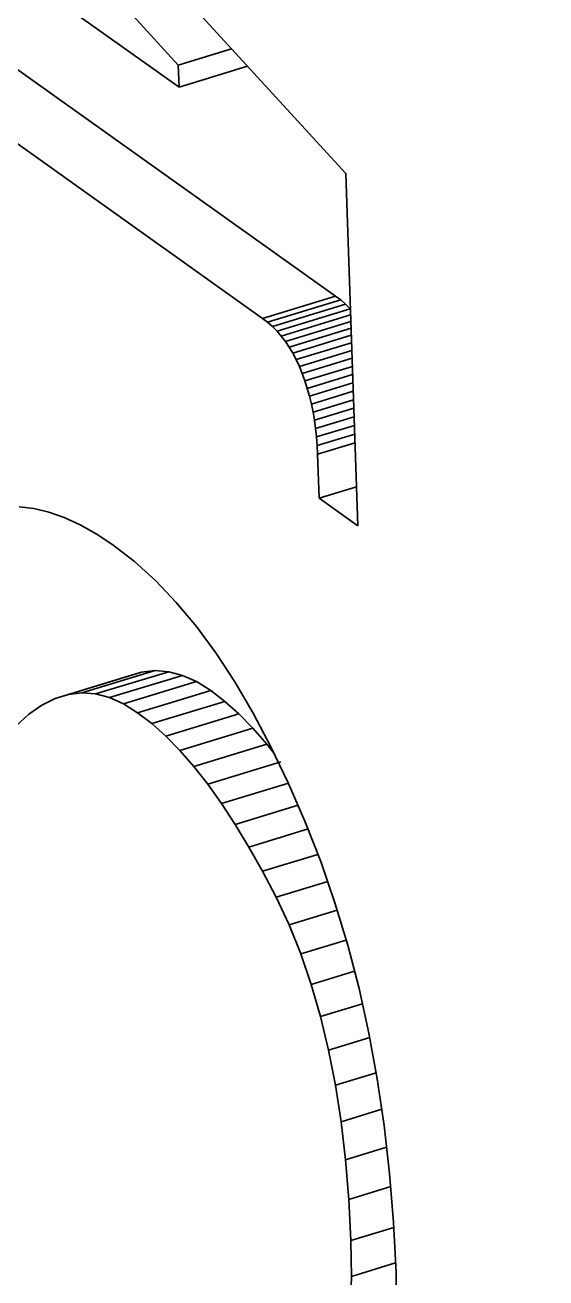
# Model space of a CAD drawing. Header units: millimetres. Extents: x 1333 to 129696, y -57210 to 105899.
# Drawn here: x 57136.266 to 57136.646, y 101247.802 to 101248.715 of the extents above; entities that cross this region are included whole.
import ezdxf

# ---------------------------------------------------------------- set-up
doc = ezdxf.new("R2010")
doc.units = ezdxf.units.MM
doc.header["$LTSCALE"] = 0.5

msp = doc.modelspace()

# ---------------------------------------------------------------- linework, layer by layer
at = {"color": 7, "lineweight": 35, "ltscale": 0.102583}
msp.add_line((57136.3781, 101248.68561), (57135.687, 101249.4437), dxfattribs=at)
at = {"color": 7, "lineweight": 35, "ltscale": 0.094547}
msp.add_line((57135.8615, 101249.3038), (57136.50011, 101248.6066), dxfattribs=at)
at = {"color": 7, "lineweight": 35, "ltscale": 0.075614}
msp.add_line((57135.76268, 101249.10812), (57136.37865, 101248.66957), dxfattribs=at)
at = {"color": 7, "lineweight": 35, "ltscale": 0.082538}
msp.add_line((57136.49272, 101248.51734), (57135.82036, 101248.99606), dxfattribs=at)
at = {"color": 7, "lineweight": 35, "ltscale": 0.082543}
msp.add_line((57136.4395, 101248.50109), (57135.76708, 101248.97981), dxfattribs=at)
at = {"color": 7, "lineweight": 35, "ltscale": 0.004052}
msp.add_line((57136.3781, 101248.68561), (57136.41686, 101248.69744), dxfattribs=at)
at = {"color": 7, "lineweight": 35, "ltscale": 0.001605}
msp.add_line((57136.37865, 101248.66957), (57136.3781, 101248.68561), dxfattribs=at)
at = {"color": 7, "lineweight": 35, "ltscale": 0.005213}
msp.add_line((57136.37865, 101248.66957), (57136.42851, 101248.68477), dxfattribs=at)
at = {"color": 7, "lineweight": 35, "ltscale": 0.025679}
msp.add_line((57136.50011, 101248.6066), (57136.5089, 101248.34996), dxfattribs=at)
at = {"color": 7, "lineweight": 35, "ltscale": 0.005565}
for p, q in [((57136.4395, 101248.50109), (57136.49272, 101248.51734)), ((57136.44316, 101248.49827), (57136.49639, 101248.51452)), ((57136.45, 101248.49184), (57136.50322, 101248.50809)), ((57136.29808, 101248.22719), (57136.35131, 101248.24344)), ((57136.34844, 101248.21384), (57136.40166, 101248.23009)), ((57136.35875, 101248.20587), (57136.41197, 101248.22212)), ((57136.36901, 101248.19668), (57136.42223, 101248.21294)), ((57136.38939, 101248.17466), (57136.44261, 101248.19091)), ((57136.39952, 101248.16182), (57136.45275, 101248.17807))]:
    msp.add_line(p, q, dxfattribs=at)
at = {"color": 7, "lineweight": 35, "ltscale": 0.005571}
for p, q in [((57136.44664, 101248.49519), (57136.49993, 101248.51144)), ((57136.31786, 101248.22748), (57136.37114, 101248.24374)), ((57136.32793, 101248.22481), (57136.38121, 101248.24106)), ((57136.33812, 101248.22026), (57136.39141, 101248.23651)), ((57136.3792, 101248.18628), (57136.43248, 101248.20253))]:
    msp.add_line(p, q, dxfattribs=at)
at = {"color": 7, "lineweight": 35, "ltscale": 0.000462382}
for p, q in [((57136.49639, 101248.51452), (57136.49272, 101248.51734)), ((57136.44316, 101248.49827), (57136.4395, 101248.50109))]:
    msp.add_line(p, q, dxfattribs=at)
at = {"color": 7, "lineweight": 35, "ltscale": 0.000468885}
msp.add_line((57136.49993, 101248.51144), (57136.49639, 101248.51452), dxfattribs=at)
at = {"color": 7, "lineweight": 35, "ltscale": 0.000469902}
msp.add_line((57136.50322, 101248.50809), (57136.49993, 101248.51144), dxfattribs=at)
at = {"color": 7, "lineweight": 35, "ltscale": 0.005277}
msp.add_line((57136.45311, 101248.48824), (57136.50359, 101248.50365), dxfattribs=at)
at = {"color": 7, "lineweight": 35, "ltscale": 0.000464294}
msp.add_line((57136.44664, 101248.49519), (57136.44316, 101248.49827), dxfattribs=at)
at = {"color": 7, "lineweight": 35, "ltscale": 0.000474203}
msp.add_line((57136.45, 101248.49184), (57136.44664, 101248.49519), dxfattribs=at)
at = {"color": 7, "lineweight": 35, "ltscale": 0.004984}
msp.add_line((57136.4561, 101248.48435), (57136.50377, 101248.49889), dxfattribs=at)
at = {"color": 7, "lineweight": 35, "ltscale": 0.004709}
msp.add_line((57136.45891, 101248.48021), (57136.50395, 101248.49395), dxfattribs=at)
at = {"color": 7, "lineweight": 35, "ltscale": 0.000475996}
msp.add_line((57136.45311, 101248.48824), (57136.45, 101248.49184), dxfattribs=at)
at = {"color": 7, "lineweight": 35, "ltscale": 0.000490757}
msp.add_line((57136.4561, 101248.48435), (57136.45311, 101248.48824), dxfattribs=at)
at = {"color": 7, "lineweight": 35, "ltscale": 0.000500452}
msp.add_line((57136.45891, 101248.48021), (57136.4561, 101248.48435), dxfattribs=at)
at = {"color": 7, "lineweight": 35, "ltscale": 0.004454}
msp.add_line((57136.46153, 101248.47579), (57136.50414, 101248.48878), dxfattribs=at)
at = {"color": 7, "lineweight": 35, "ltscale": 0.000513825}
msp.add_line((57136.46153, 101248.47579), (57136.45891, 101248.48021), dxfattribs=at)
at = {"color": 7, "lineweight": 35, "ltscale": 0.000527571}
msp.add_line((57136.46398, 101248.47111), (57136.46153, 101248.47579), dxfattribs=at)
at = {"color": 7, "lineweight": 35, "ltscale": 0.004218}
for p, q in [((57136.46398, 101248.47111), (57136.50432, 101248.48341)), ((57136.4395, 101248.0983), (57136.47985, 101248.11063))]:
    msp.add_line(p, q, dxfattribs=at)
at = {"color": 7, "lineweight": 35, "ltscale": 0.003995}
msp.add_line((57136.4663, 101248.46617), (57136.5045, 101248.47783), dxfattribs=at)
at = {"color": 7, "lineweight": 35, "ltscale": 0.000546086}
msp.add_line((57136.4663, 101248.46617), (57136.46398, 101248.47111), dxfattribs=at)
at = {"color": 7, "lineweight": 35, "ltscale": 0.000562307}
msp.add_line((57136.46837, 101248.46094), (57136.4663, 101248.46617), dxfattribs=at)
at = {"color": 7, "lineweight": 35, "ltscale": 0.003797}
msp.add_line((57136.46837, 101248.46094), (57136.50469, 101248.47203), dxfattribs=at)
at = {"color": 7, "lineweight": 35, "ltscale": 0.003618}
msp.add_line((57136.47032, 101248.45555), (57136.50493, 101248.4661), dxfattribs=at)
at = {"color": 7, "lineweight": 35, "ltscale": 0.00057367}
msp.add_line((57136.47032, 101248.45555), (57136.46837, 101248.46094), dxfattribs=at)
at = {"color": 7, "lineweight": 35, "ltscale": 0.003458}
msp.add_line((57136.47203, 101248.45004), (57136.50511, 101248.46013), dxfattribs=at)
at = {"color": 7, "lineweight": 35, "ltscale": 0.000576744}
msp.add_line((57136.47203, 101248.45004), (57136.47032, 101248.45555), dxfattribs=at)
at = {"color": 7, "lineweight": 35, "ltscale": 0.000584251}
msp.add_line((57136.47362, 101248.44442), (57136.47203, 101248.45004), dxfattribs=at)
at = {"color": 7, "lineweight": 35, "ltscale": 0.003312}
msp.add_line((57136.47362, 101248.44442), (57136.5053, 101248.45409), dxfattribs=at)
at = {"color": 7, "lineweight": 35, "ltscale": 0.003191}
for p, q in [((57136.47502, 101248.4387), (57136.50554, 101248.448)), ((57136.50231, 101247.85929), (57136.53282, 101247.8686))]:
    msp.add_line(p, q, dxfattribs=at)
at = {"color": 7, "lineweight": 35, "ltscale": 0.000589173}
msp.add_line((57136.47502, 101248.4387), (57136.47362, 101248.44442), dxfattribs=at)
at = {"color": 7, "lineweight": 35, "ltscale": 0.000595531}
msp.add_line((57136.47624, 101248.43287), (57136.47502, 101248.4387), dxfattribs=at)
at = {"color": 7, "lineweight": 35, "ltscale": 0.003082}
msp.add_line((57136.47624, 101248.43287), (57136.50572, 101248.44187), dxfattribs=at)
at = {"color": 7, "lineweight": 35, "ltscale": 0.000602568}
msp.add_line((57136.47728, 101248.42693), (57136.47624, 101248.43287), dxfattribs=at)
at = {"color": 7, "lineweight": 35, "ltscale": 0.002999}
msp.add_line((57136.47728, 101248.42693), (57136.50597, 101248.43568), dxfattribs=at)
at = {"color": 7, "lineweight": 35, "ltscale": 0.002935}
msp.add_line((57136.47808, 101248.42089), (57136.50615, 101248.42945), dxfattribs=at)
at = {"color": 7, "lineweight": 35, "ltscale": 0.000609435}
msp.add_line((57136.47808, 101248.42089), (57136.47728, 101248.42693), dxfattribs=at)
at = {"color": 7, "lineweight": 35, "ltscale": 0.000617825}
msp.add_line((57136.47875, 101248.41475), (57136.47808, 101248.42089), dxfattribs=at)
at = {"color": 7, "lineweight": 35, "ltscale": 0.00289}
msp.add_line((57136.47875, 101248.41475), (57136.5064, 101248.42317), dxfattribs=at)
at = {"color": 7, "lineweight": 35, "ltscale": 0.000628274}
msp.add_line((57136.47923, 101248.40848), (57136.47875, 101248.41475), dxfattribs=at)
at = {"color": 7, "lineweight": 35, "ltscale": 0.002859}
msp.add_line((57136.47923, 101248.40848), (57136.50658, 101248.41682), dxfattribs=at)
at = {"color": 7, "lineweight": 35, "ltscale": 0.000637344}
msp.add_line((57136.4796, 101248.40212), (57136.47923, 101248.40848), dxfattribs=at)
at = {"color": 7, "lineweight": 35, "ltscale": 0.002846}
for p, q in [((57136.4796, 101248.40212), (57136.50682, 101248.41043)), ((57136.4807, 101248.37005), (57136.50792, 101248.37836))]:
    msp.add_line(p, q, dxfattribs=at)
at = {"color": 7, "lineweight": 35, "ltscale": 0.003209}
msp.add_line((57136.4807, 101248.37005), (57136.4796, 101248.40212), dxfattribs=at)
at = {"color": 7, "lineweight": 35, "ltscale": 0.003462}
msp.add_line((57136.5089, 101248.34996), (57136.4807, 101248.37005), dxfattribs=at)
at = {"color": 7, "lineweight": 35, "ltscale": 0.001081}
msp.add_line((57136.26207, 101248.36372), (57136.27281, 101248.36256), dxfattribs=at)
at = {"color": 7, "lineweight": 35, "ltscale": 0.001122}
msp.add_line((57136.27281, 101248.36256), (57136.28374, 101248.36001), dxfattribs=at)
at = {"color": 7, "lineweight": 35, "ltscale": 0.001195}
msp.add_line((57136.28374, 101248.36001), (57136.29503, 101248.3561), dxfattribs=at)
at = {"color": 7, "lineweight": 35, "ltscale": 0.001268}
msp.add_line((57136.29503, 101248.3561), (57136.30657, 101248.35083), dxfattribs=at)
at = {"color": 7, "lineweight": 35, "ltscale": 0.001353}
msp.add_line((57136.30657, 101248.35083), (57136.31835, 101248.34418), dxfattribs=at)
at = {"color": 7, "lineweight": 35, "ltscale": 0.00145}
msp.add_line((57136.31835, 101248.34418), (57136.33043, 101248.33617), dxfattribs=at)
at = {"color": 7, "lineweight": 35, "ltscale": 0.002001}
msp.add_line((57136.33043, 101248.33617), (57136.34624, 101248.3239), dxfattribs=at)
at = {"color": 7, "lineweight": 35, "ltscale": 0.00208}
msp.add_line((57136.34624, 101248.3239), (57136.36162, 101248.3099), dxfattribs=at)
at = {"color": 7, "lineweight": 35, "ltscale": 0.002177}
msp.add_line((57136.36162, 101248.3099), (57136.37663, 101248.29414), dxfattribs=at)
at = {"color": 7, "lineweight": 35, "ltscale": 0.00228}
msp.add_line((57136.37663, 101248.29414), (57136.39122, 101248.27663), dxfattribs=at)
at = {"color": 7, "lineweight": 35, "ltscale": 0.00239}
msp.add_line((57136.39122, 101248.27663), (57136.40538, 101248.25738), dxfattribs=at)
at = {"color": 7, "lineweight": 35, "ltscale": 0.002514}
msp.add_line((57136.40538, 101248.25738), (57136.41918, 101248.23636), dxfattribs=at)
at = {"color": 7, "lineweight": 35, "ltscale": 0.00557}
for p, q in [((57136.28832, 101248.22423), (57136.3416, 101248.24047)), ((57136.30791, 101248.22829), (57136.36119, 101248.24453))]:
    msp.add_line(p, q, dxfattribs=at)
at = {"color": 7, "lineweight": 35, "ltscale": 0.001015}
msp.add_line((57136.35131, 101248.24344), (57136.3416, 101248.24047), dxfattribs=at)
at = {"color": 7, "lineweight": 35, "ltscale": 0.00099477}
msp.add_line((57136.36119, 101248.24453), (57136.35131, 101248.24344), dxfattribs=at)
at = {"color": 7, "lineweight": 35, "ltscale": 0.000998032}
msp.add_line((57136.37114, 101248.24374), (57136.36119, 101248.24453), dxfattribs=at)
at = {"color": 7, "lineweight": 35, "ltscale": 0.001042}
for p, q in [((57136.38121, 101248.24106), (57136.37114, 101248.24374)), ((57136.32793, 101248.22481), (57136.31786, 101248.22748))]:
    msp.add_line(p, q, dxfattribs=at)
at = {"color": 7, "lineweight": 35, "ltscale": 0.001116}
for p, q in [((57136.39141, 101248.23651), (57136.38121, 101248.24106)), ((57136.33812, 101248.22026), (57136.32793, 101248.22481))]:
    msp.add_line(p, q, dxfattribs=at)
at = {"color": 7, "lineweight": 35, "ltscale": 0.000988788}
msp.add_line((57136.30791, 101248.22829), (57136.29808, 101248.22719), dxfattribs=at)
at = {"color": 7, "lineweight": 35, "ltscale": 0.000998093}
msp.add_line((57136.31786, 101248.22748), (57136.30791, 101248.22829), dxfattribs=at)
at = {"color": 7, "lineweight": 35, "ltscale": 0.00121}
msp.add_line((57136.40166, 101248.23009), (57136.39141, 101248.23651), dxfattribs=at)
at = {"color": 7, "lineweight": 35, "ltscale": 0.001303}
for p, q in [((57136.41197, 101248.22212), (57136.40166, 101248.23009)), ((57136.35875, 101248.20587), (57136.34844, 101248.21384))]:
    msp.add_line(p, q, dxfattribs=at)
at = {"color": 7, "lineweight": 35, "ltscale": 0.002642}
msp.add_line((57136.41918, 101248.23636), (57136.4326, 101248.21361), dxfattribs=at)
at = {"color": 7, "lineweight": 35, "ltscale": 0.001165}
msp.add_line((57136.27867, 101248.21939), (57136.26915, 101248.21267), dxfattribs=at)
at = {"color": 7, "lineweight": 35, "ltscale": 0.001079}
msp.add_line((57136.28832, 101248.22423), (57136.27867, 101248.21939), dxfattribs=at)
at = {"color": 7, "lineweight": 35, "ltscale": 0.00102}
msp.add_line((57136.29808, 101248.22719), (57136.28832, 101248.22423), dxfattribs=at)
at = {"color": 7, "lineweight": 35, "ltscale": 0.001215}
msp.add_line((57136.34844, 101248.21384), (57136.33812, 101248.22026), dxfattribs=at)
at = {"color": 7, "lineweight": 35, "ltscale": 0.001377}
for p, q in [((57136.42223, 101248.21294), (57136.41197, 101248.22212)), ((57136.36901, 101248.19668), (57136.35875, 101248.20587))]:
    msp.add_line(p, q, dxfattribs=at)
at = {"color": 7, "lineweight": 35, "ltscale": 0.001274}
msp.add_line((57136.26915, 101248.21267), (57136.25975, 101248.20407), dxfattribs=at)
at = {"color": 7, "lineweight": 35, "ltscale": 0.001461}
msp.add_line((57136.43248, 101248.20253), (57136.42223, 101248.21294), dxfattribs=at)
at = {"color": 7, "lineweight": 35, "ltscale": 0.002775}
msp.add_line((57136.4326, 101248.21361), (57136.4456, 101248.18909), dxfattribs=at)
at = {"color": 7, "lineweight": 35, "ltscale": 0.001542}
msp.add_line((57136.44261, 101248.19091), (57136.43248, 101248.20253), dxfattribs=at)
at = {"color": 7, "lineweight": 35, "ltscale": 0.001457}
msp.add_line((57136.3792, 101248.18628), (57136.36901, 101248.19668), dxfattribs=at)
at = {"color": 7, "lineweight": 35, "ltscale": 0.001546}
msp.add_line((57136.38939, 101248.17466), (57136.3792, 101248.18628), dxfattribs=at)
at = {"color": 7, "lineweight": 35, "ltscale": 0.00086218}
msp.add_line((57136.44798, 101248.18416), (57136.44261, 101248.19091), dxfattribs=at)
at = {"color": 7, "lineweight": 35, "ltscale": 0.002912}
msp.add_line((57136.4456, 101248.18909), (57136.45818, 101248.16283), dxfattribs=at)
at = {"color": 7, "lineweight": 35, "ltscale": 0.001636}
msp.add_line((57136.39952, 101248.16182), (57136.38939, 101248.17466), dxfattribs=at)
at = {"color": 7, "lineweight": 35, "ltscale": 0.00173}
msp.add_line((57136.40959, 101248.14776), (57136.39952, 101248.16182), dxfattribs=at)
at = {"color": 7, "lineweight": 35, "ltscale": 0.005092}
msp.add_line((57136.40959, 101248.14776), (57136.4583, 101248.16262), dxfattribs=at)
at = {"color": 7, "lineweight": 35, "ltscale": 0.003055}
msp.add_line((57136.45818, 101248.16283), (57136.47038, 101248.13483), dxfattribs=at)
at = {"color": 7, "lineweight": 35, "ltscale": 0.001826}
msp.add_line((57136.4196, 101248.13248), (57136.40959, 101248.14776), dxfattribs=at)
at = {"color": 7, "lineweight": 35, "ltscale": 0.00478}
msp.add_line((57136.4196, 101248.13248), (57136.46532, 101248.14644), dxfattribs=at)
at = {"color": 7, "lineweight": 35, "ltscale": 0.001925}
msp.add_line((57136.42955, 101248.116), (57136.4196, 101248.13248), dxfattribs=at)
at = {"color": 7, "lineweight": 35, "ltscale": 0.004499}
msp.add_line((57136.42955, 101248.116), (57136.47258, 101248.12913), dxfattribs=at)
at = {"color": 7, "lineweight": 35, "ltscale": 0.003146}
msp.add_line((57136.47038, 101248.13483), (57136.48186, 101248.10553), dxfattribs=at)
at = {"color": 7, "lineweight": 35, "ltscale": 0.00203}
msp.add_line((57136.4395, 101248.0983), (57136.42955, 101248.116), dxfattribs=at)
at = {"color": 7, "lineweight": 35, "ltscale": 0.003182}
msp.add_line((57136.48186, 101248.10553), (57136.49224, 101248.07545), dxfattribs=at)
at = {"color": 7, "lineweight": 35, "ltscale": 0.002132}
msp.add_line((57136.44933, 101248.07938), (57136.4395, 101248.0983), dxfattribs=at)
at = {"color": 7, "lineweight": 35, "ltscale": 0.003931}
msp.add_line((57136.44933, 101248.07938), (57136.48693, 101248.09085), dxfattribs=at)
at = {"color": 7, "lineweight": 35, "ltscale": 0.002217}
msp.add_line((57136.45873, 101248.0593), (57136.44933, 101248.07938), dxfattribs=at)
at = {"color": 7, "lineweight": 35, "ltscale": 0.003226}
msp.add_line((57136.49224, 101248.07545), (57136.50157, 101248.04456), dxfattribs=at)
at = {"color": 7, "lineweight": 35, "ltscale": 0.003675}
msp.add_line((57136.45873, 101248.0593), (57136.49388, 101248.07002), dxfattribs=at)
at = {"color": 7, "lineweight": 35, "ltscale": 0.002282}
msp.add_line((57136.46727, 101248.03814), (57136.45873, 101248.0593), dxfattribs=at)
at = {"color": 7, "lineweight": 35, "ltscale": 0.003465}
msp.add_line((57136.46727, 101248.03814), (57136.50041, 101248.04825), dxfattribs=at)
at = {"color": 7, "lineweight": 35, "ltscale": 0.002354}
msp.add_line((57136.4749, 101248.01587), (57136.46727, 101248.03814), dxfattribs=at)
at = {"color": 7, "lineweight": 35, "ltscale": 0.003274}
for p, q in [((57136.50157, 101248.04456), (57136.50981, 101248.01288)), ((57136.50377, 101247.82937), (57136.53508, 101247.83892))]:
    msp.add_line(p, q, dxfattribs=at)
at = {"color": 7, "lineweight": 35, "ltscale": 0.003305}
msp.add_line((57136.4749, 101248.01587), (57136.50652, 101248.02551), dxfattribs=at)
at = {"color": 7, "lineweight": 35, "ltscale": 0.002432}
msp.add_line((57136.48168, 101247.99251), (57136.4749, 101248.01587), dxfattribs=at)
at = {"color": 7, "lineweight": 35, "ltscale": 0.003327}
msp.add_line((57136.50981, 101248.01288), (57136.51695, 101247.98038), dxfattribs=at)
at = {"color": 7, "lineweight": 35, "ltscale": 0.003197}
msp.add_line((57136.48168, 101247.99251), (57136.51225, 101248.00184), dxfattribs=at)
at = {"color": 7, "lineweight": 35, "ltscale": 0.002517}
msp.add_line((57136.4876, 101247.96805), (57136.48168, 101247.99251), dxfattribs=at)
at = {"color": 7, "lineweight": 35, "ltscale": 0.003133}
msp.add_line((57136.4876, 101247.96805), (57136.51756, 101247.9772), dxfattribs=at)
at = {"color": 7, "lineweight": 35, "ltscale": 0.003384}
msp.add_line((57136.51695, 101247.98038), (57136.52306, 101247.9471), dxfattribs=at)
at = {"color": 7, "lineweight": 35, "ltscale": 0.002603}
msp.add_line((57136.4926, 101247.94251), (57136.4876, 101247.96805), dxfattribs=at)
at = {"color": 7, "lineweight": 35, "ltscale": 0.003101}
for p, q in [((57136.4926, 101247.94251), (57136.52226, 101247.95156)), ((57136.49669, 101247.91587), (57136.52635, 101247.92491))]:
    msp.add_line(p, q, dxfattribs=at)
at = {"color": 7, "lineweight": 35, "ltscale": 0.003445}
msp.add_line((57136.52306, 101247.9471), (57136.52806, 101247.91301), dxfattribs=at)
at = {"color": 7, "lineweight": 35, "ltscale": 0.002695}
msp.add_line((57136.49669, 101247.91587), (57136.4926, 101247.94251), dxfattribs=at)
at = {"color": 7, "lineweight": 35, "ltscale": 0.002793}
msp.add_line((57136.49993, 101247.88813), (57136.49669, 101247.91587), dxfattribs=at)
at = {"color": 7, "lineweight": 35, "ltscale": 0.003511}
msp.add_line((57136.52806, 101247.91301), (57136.53203, 101247.87812), dxfattribs=at)
at = {"color": 7, "lineweight": 35, "ltscale": 0.003127}
msp.add_line((57136.49993, 101247.88813), (57136.52983, 101247.89725), dxfattribs=at)
at = {"color": 7, "lineweight": 35, "ltscale": 0.002894}
msp.add_line((57136.50231, 101247.85929), (57136.49993, 101247.88813), dxfattribs=at)
at = {"color": 7, "lineweight": 35, "ltscale": 0.003581}
msp.add_line((57136.53203, 101247.87812), (57136.5349, 101247.84243), dxfattribs=at)
at = {"color": 7, "lineweight": 35, "ltscale": 0.002996}
msp.add_line((57136.50377, 101247.82937), (57136.50231, 101247.85929), dxfattribs=at)
at = {"color": 7, "lineweight": 35, "ltscale": 0.003654}
msp.add_line((57136.5349, 101247.84243), (57136.53673, 101247.80594), dxfattribs=at)
at = {"color": 7, "lineweight": 35, "ltscale": 0.002619}
msp.add_line((57136.5042, 101247.80318), (57136.50377, 101247.82937), dxfattribs=at)
at = {"color": 7, "lineweight": 35, "ltscale": 0.003363}
msp.add_line((57136.5042, 101247.80318), (57136.53636, 101247.81299), dxfattribs=at)
at = {"color": 7, "lineweight": 35, "ltscale": 0.002407}
msp.add_line((57136.50359, 101247.77912), (57136.5042, 101247.80318), dxfattribs=at)
at = {"color": 7, "lineweight": 35, "ltscale": 0.003264}
msp.add_line((57136.53673, 101247.80594), (57136.53728, 101247.7733), dxfattribs=at)
at = {"color": 7, "lineweight": 35}
msp.add_ellipse((57136.12145, 101248.69077), major_axis=(0.47421, -1.55427), ratio=0.454179, start_param=5.200844, end_param=10.507301, dxfattribs=at)

doc.saveas('drawing.dxf')
